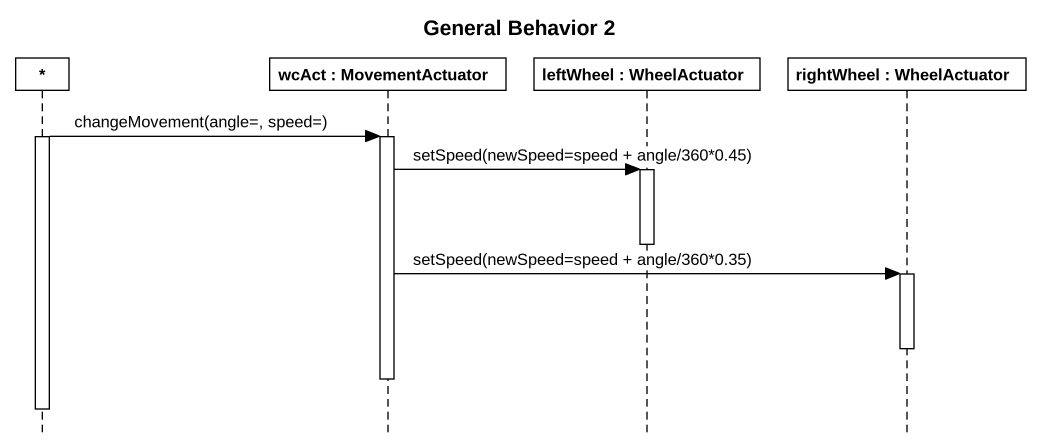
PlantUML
@startuml
title General Behavior 2
hide footbox
participant "*" as object1
participant "wcAct : MovementActuator" as wcAct
participant "leftWheel : WheelActuator" as leftWheel
participant "rightWheel : WheelActuator" as rightWheel

activate object1
object1 -> wcAct : changeMovement(angle=, speed=)
activate wcAct
wcAct -> leftWheel : setSpeed(newSpeed=speed + angle/360*0.45)
activate leftWheel
deactivate leftWheel
wcAct -> rightWheel : setSpeed(newSpeed=speed + angle/360*0.35)
activate rightWheel
deactivate rightWheel
deactivate wcAct
deactivate object1
@enduml
